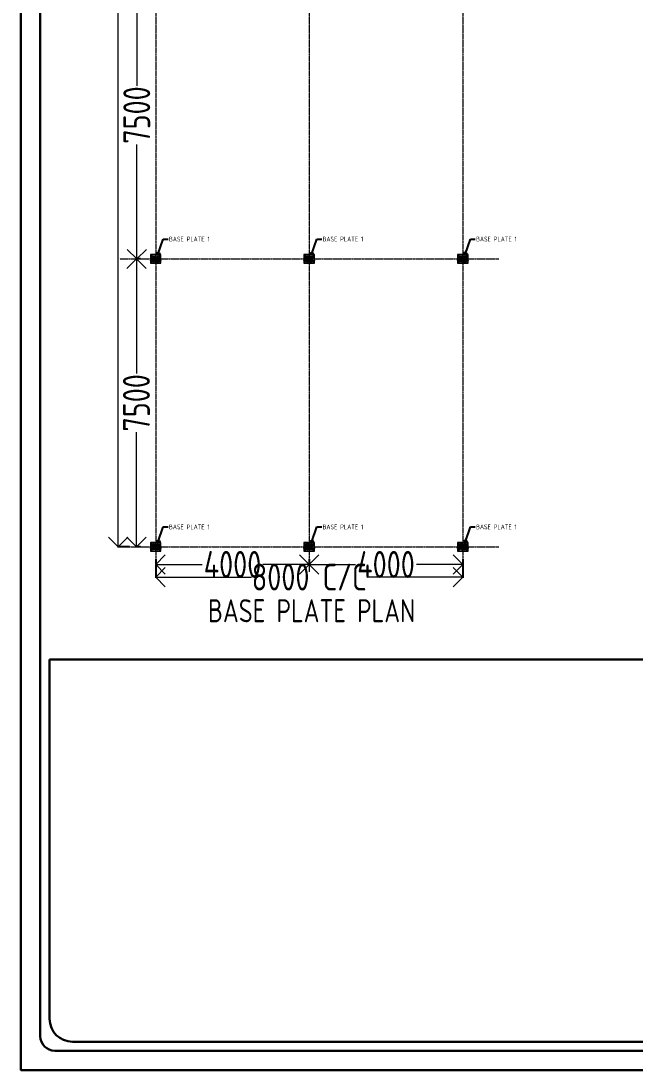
# Model space of a CAD drawing. Header units: millimetres. Extents: x 3470347 to 5996549, y -3470518 to 17149644.
# Drawn here: x 4247790 to 4263787, y 6935570 to 6962905 of the extents above; entities that cross this region are included whole.
import ezdxf

# ---------------------------------------------------------------- set-up
doc = ezdxf.new("R2010")
doc.units = ezdxf.units.MM
doc.header["$MEASUREMENT"] = 0
doc.header["$PDMODE"] = 35
doc.header["$PDSIZE"] = -5
doc.linetypes.add('CENTER2', pattern=[1.125, 0.75, -0.125, 0.125, -0.125])
doc.linetypes.add('HIDDEN', pattern=[0.375, 0.25, -0.125])
doc.layers.get('0').update_dxf_attribs({"linetype": 'CONTINUOUS', "lineweight": 25})
doc.layers.get('DEFPOINTS').update_dxf_attribs({"linetype": 'CONTINUOUS', "lineweight": 25})
for name, color, linetype, lineweight in [('channnel', 2, 'CONTINUOUS', 15), ('rDIMension', 1, 'CONTINUOUS', 18), ('rPCC DASH', 9, 'HIDDEN', 15), ('rRCC 1', 3, 'CONTINUOUS', 25), ('rRCC 2', 40, 'CONTINUOUS', 15), ('rSHEET', 2, 'CONTINUOUS', 30), ('rTEXT 5', 6, 'CONTINUOUS', 40)]:
    doc.layers.add(name, color=color, linetype=linetype, lineweight=lineweight)
doc.styles.add('DIM', font='geniso.shx', dxfattribs={"width": 0.85})
doc.dimstyles.new('ST-100', dxfattribs={"dimscale": 100, "dimtxt": 7, "dimasz": 5, "dimexe": 0.18, "dimexo": 0.0625, "dimgap": 0.2, "dimtad": 0, "dimdec": 0, "dimzin": 0, "dimdsep": 46, "dimtxsty": 'DIM', "dimblk": 'OPEN90', "dimcen": 0.09, "dimclrd": 256, "dimclrt": 7, "dimadec": 0, "dimazin": 0, "dimtfac": 1, "dimtdec": 0, "dimtofl": 0, "dimtmove": 0, "dimatfit": 3, "dimldrblk": 'OPEN90', "dimfxl": 1, "dimtolj": 1, "dimtzin": 0, "dimlwd": -1, "dimarcsym": 0})

# ---------------------------------------------------------------- blocks, each defined once
blk = doc.blocks.new('_Open90')
at = {"color": 0, "linetype": 'ByBlock', "lineweight": -2}
for p, q in [((0, 0), (-1, 0)), ((-0.5, 0.5), (0, 0)), ((0, 0), (-0.5, -0.5))]:
    blk.add_line(p, q, dxfattribs=at)
blk = doc.blocks.new('*D289')
at = {"layer": 'DEFPOINTS', "color": 0}
for p in [(4250798, 6956705), (4250907, 6956705), (4250907, 6949205)]:
    blk.add_point(p, dxfattribs=at)
at = {"layer": 'rDIMension', "color": 0, "linetype": 'ByBlock', "lineweight": -2}
for p, q in [((4250901, 6956705), (4250780, 6956705)), ((4250901, 6949205), (4250780, 6949205))]:
    blk.add_line(p, q, dxfattribs=at)
at = {"layer": 'rDIMension', "linetype": 'ByBlock'}
for p, q in [((4250798, 6956205), (4250798, 6953719)), ((4250798, 6949705), (4250798, 6952191))]:
    blk.add_line(p, q, dxfattribs=at)
at = {"layer": 'rDIMension', "xscale": 500, "yscale": 500, "zscale": 500}
for p, rotation in [((4250798, 6956705), 90), ((4250798, 6949205), 270)]:
    blk.add_blockref('_Open90', p, dxfattribs=dict(at, rotation=rotation))
at = {"layer": 'rDIMension', "color": 7, "insert": (4250798, 6952955), "char_height": 700, "attachment_point": 5, "rotation": 90, "style": 'DIM'}
blk.add_mtext('\\A1;7500', dxfattribs=at)
blk = doc.blocks.new('*D290')
at = {"layer": 'DEFPOINTS', "color": 0}
for p in [(4250807, 6964205), (4250807, 6964205), (4250907, 6956705)]:
    blk.add_point(p, dxfattribs=at)
at = {"layer": 'rDIMension', "color": 0, "linetype": 'ByBlock', "lineweight": -2}
for p, q in [((4250813, 6964205), (4250825, 6964205)), ((4250901, 6956705), (4250789, 6956705))]:
    blk.add_line(p, q, dxfattribs=at)
at = {"layer": 'rDIMension', "linetype": 'ByBlock'}
for p, q in [((4250807, 6963705), (4250807, 6961219)), ((4250807, 6957205), (4250807, 6959691))]:
    blk.add_line(p, q, dxfattribs=at)
at = {"layer": 'rDIMension', "xscale": 500, "yscale": 500, "zscale": 500}
for p, rotation in [((4250807, 6964205), 90), ((4250807, 6956705), 270)]:
    blk.add_blockref('_Open90', p, dxfattribs=dict(at, rotation=rotation))
at = {"layer": 'rDIMension', "color": 7, "insert": (4250807, 6960455), "char_height": 700, "attachment_point": 5, "rotation": 90, "style": 'DIM'}
blk.add_mtext('\\A1;7500', dxfattribs=at)
blk = doc.blocks.new('*D294')
at = {"layer": 'DEFPOINTS', "color": 0}
for p in [(4250323, 6986705), (4250482, 6986705), (4250624, 6949205)]:
    blk.add_point(p, dxfattribs=at)
at = {"layer": 'rDIMension', "color": 0, "linetype": 'ByBlock', "lineweight": -2}
for p, q in [((4250476, 6986705), (4250305, 6986705)), ((4250618, 6949205), (4250305, 6949205))]:
    blk.add_line(p, q, dxfattribs=at)
at = {"layer": 'rDIMension', "linetype": 'ByBlock'}
for p, q in [((4250323, 6986205), (4250323, 6969671)), ((4250323, 6949705), (4250323, 6966239))]:
    blk.add_line(p, q, dxfattribs=at)
at = {"layer": 'rDIMension', "xscale": 500, "yscale": 500, "zscale": 500}
for p, rotation in [((4250323, 6986705), 90), ((4250323, 6949205), 270)]:
    blk.add_blockref('_Open90', p, dxfattribs=dict(at, rotation=rotation))
at = {"layer": 'rDIMension', "color": 7, "insert": (4250323, 6967955), "char_height": 700, "attachment_point": 5, "rotation": 90, "style": 'DIM'}
blk.add_mtext('\\A1;37500 C/C', dxfattribs=at)
blk = doc.blocks.new('*D295')
at = {"layer": 'DEFPOINTS', "color": 0}
for p in [(4251300, 6948889), (4255300, 6948889), (4255300, 6948744)]:
    blk.add_point(p, dxfattribs=at)
at = {"layer": 'rDIMension', "color": 0, "linetype": 'ByBlock', "lineweight": -2}
for p, q in [((4251300, 6948882), (4251300, 6948726)), ((4255300, 6948882), (4255300, 6948726))]:
    blk.add_line(p, q, dxfattribs=at)
at = {"layer": 'rDIMension', "linetype": 'ByBlock'}
for p, q in [((4251800, 6948744), (4252506, 6948744)), ((4254800, 6948744), (4254093, 6948744))]:
    blk.add_line(p, q, dxfattribs=at)
at = {"layer": 'rDIMension', "xscale": 500, "yscale": 500, "zscale": 500, "rotation": 180}
blk.add_blockref('_Open90', (4251300, 6948744), dxfattribs=at)
at = {"layer": 'rDIMension', "xscale": 500, "yscale": 500, "zscale": 500}
blk.add_blockref('_Open90', (4255300, 6948744), dxfattribs=at)
at = {"layer": 'rDIMension', "color": 7, "insert": (4253300, 6948744), "char_height": 700, "attachment_point": 5, "style": 'DIM'}
blk.add_mtext('\\A1;4000', dxfattribs=at)
blk = doc.blocks.new('*D296')
at = {"layer": 'DEFPOINTS', "color": 0}
for p in [(4255300, 6948889), (4259300, 6948889), (4259300, 6948744)]:
    blk.add_point(p, dxfattribs=at)
at = {"layer": 'rDIMension', "color": 0, "linetype": 'ByBlock', "lineweight": -2}
for p, q in [((4255300, 6948882), (4255300, 6948726)), ((4259300, 6948882), (4259300, 6948726))]:
    blk.add_line(p, q, dxfattribs=at)
at = {"layer": 'rDIMension', "linetype": 'ByBlock'}
for p, q in [((4255800, 6948744), (4256506, 6948744)), ((4258800, 6948744), (4258093, 6948744))]:
    blk.add_line(p, q, dxfattribs=at)
at = {"layer": 'rDIMension', "xscale": 500, "yscale": 500, "zscale": 500, "rotation": 180}
blk.add_blockref('_Open90', (4255300, 6948744), dxfattribs=at)
at = {"layer": 'rDIMension', "xscale": 500, "yscale": 500, "zscale": 500}
blk.add_blockref('_Open90', (4259300, 6948744), dxfattribs=at)
at = {"layer": 'rDIMension', "color": 7, "insert": (4257300, 6948744), "char_height": 700, "attachment_point": 5, "style": 'DIM'}
blk.add_mtext('\\A1;4000', dxfattribs=at)
blk = doc.blocks.new('*D297')
at = {"layer": 'DEFPOINTS', "color": 0}
for p in [(4251300, 6948744), (4259300, 6948744), (4259300, 6948415)]:
    blk.add_point(p, dxfattribs=at)
at = {"layer": 'rDIMension', "color": 0, "linetype": 'ByBlock', "lineweight": -2}
for p, q in [((4251300, 6948738), (4251300, 6948397)), ((4259300, 6948738), (4259300, 6948397))]:
    blk.add_line(p, q, dxfattribs=at)
at = {"layer": 'rDIMension', "linetype": 'ByBlock'}
for p, q in [((4251800, 6948415), (4253792, 6948415)), ((4258800, 6948415), (4256807, 6948415))]:
    blk.add_line(p, q, dxfattribs=at)
at = {"layer": 'rDIMension', "xscale": 500, "yscale": 500, "zscale": 500, "rotation": 180}
blk.add_blockref('_Open90', (4251300, 6948415), dxfattribs=at)
at = {"layer": 'rDIMension', "xscale": 500, "yscale": 500, "zscale": 500}
blk.add_blockref('_Open90', (4259300, 6948415), dxfattribs=at)
at = {"layer": 'rDIMension', "color": 7, "insert": (4255300, 6948415), "char_height": 700, "attachment_point": 5, "style": 'DIM'}
blk.add_mtext('\\A1;8000 C/C', dxfattribs=at)

msp = doc.modelspace()

# ---------------------------------------------------------------- hatches: boundary and pattern name
at = {"layer": 'rRCC 1', "true_color": 0x2776bb}
h = msp.add_hatch(color=152, dxfattribs=at)
h.dxf.hatch_style = 1
h.paths.add_polyline_path([(4251359.58, 6956735.13), (4251239.58, 6956735.13), (4251239.58, 6956675.13), (4251359.58, 6956675.13)])
h.paths.add_polyline_path([(4251355.08, 6956730.63), (4251355.08, 6956679.63), (4251244.08, 6956679.63), (4251244.08, 6956730.63)], flags=16)
h = msp.add_hatch(color=152, dxfattribs=at)
h.dxf.hatch_style = 1
h.paths.add_polyline_path([(4255359.58, 6956735.13), (4255239.58, 6956735.13), (4255239.58, 6956675.13), (4255359.58, 6956675.13)])
h.paths.add_polyline_path([(4255355.08, 6956730.63), (4255355.08, 6956679.63), (4255244.08, 6956679.63), (4255244.08, 6956730.63)], flags=16)
h = msp.add_hatch(color=152, dxfattribs=at)
h.dxf.hatch_style = 1
h.paths.add_polyline_path([(4259359.58, 6956735.13), (4259239.58, 6956735.13), (4259239.58, 6956675.13), (4259359.58, 6956675.13)])
h.paths.add_polyline_path([(4259355.08, 6956730.63), (4259355.08, 6956679.63), (4259244.08, 6956679.63), (4259244.08, 6956730.63)], flags=16)
h = msp.add_hatch(color=152, dxfattribs=at)
h.dxf.hatch_style = 1
h.paths.add_polyline_path([(4251359.58, 6949235.13), (4251239.58, 6949235.13), (4251239.58, 6949175.13), (4251359.58, 6949175.13)])
h.paths.add_polyline_path([(4251355.08, 6949230.63), (4251355.08, 6949179.63), (4251244.08, 6949179.63), (4251244.08, 6949230.63)], flags=16)
h = msp.add_hatch(color=152, dxfattribs=at)
h.dxf.hatch_style = 1
h.paths.add_polyline_path([(4255359.58, 6949235.13), (4255239.58, 6949235.13), (4255239.58, 6949175.13), (4255359.58, 6949175.13)])
h.paths.add_polyline_path([(4255355.08, 6949230.63), (4255355.08, 6949179.63), (4255244.08, 6949179.63), (4255244.08, 6949230.63)], flags=16)
h = msp.add_hatch(color=152, dxfattribs=at)
h.dxf.hatch_style = 1
h.paths.add_polyline_path([(4259359.58, 6949235.13), (4259239.58, 6949235.13), (4259239.58, 6949175.13), (4259359.58, 6949175.13)])
h.paths.add_polyline_path([(4259355.08, 6949230.63), (4259355.08, 6949179.63), (4259244.08, 6949179.63), (4259244.08, 6949230.63)], flags=16)

# ---------------------------------------------------------------- linework, layer by layer
at = {"layer": 'channnel', "color": 1, "linetype": 'ByBlock'}
for points in [[(4251162.08, 6956735.13), (4251437.08, 6956735.13), (4251437.08, 6956747.13), (4251162.08, 6956747.13)], [(4251247.83, 6956797.13), (4251253.83, 6956797.13), (4251253.83, 6956747.13), (4251247.83, 6956747.13)], [(4251351.33, 6956797.13), (4251345.33, 6956797.13), (4251345.33, 6956747.13), (4251351.33, 6956747.13)], [(4255162.08, 6956735.13), (4255437.08, 6956735.13), (4255437.08, 6956747.13), (4255162.08, 6956747.13)], [(4255247.83, 6956797.13), (4255253.83, 6956797.13), (4255253.83, 6956747.13), (4255247.83, 6956747.13)], [(4255351.33, 6956797.13), (4255345.33, 6956797.13), (4255345.33, 6956747.13), (4255351.33, 6956747.13)], [(4259162.08, 6956735.13), (4259437.08, 6956735.13), (4259437.08, 6956747.13), (4259162.08, 6956747.13)], [(4259247.83, 6956797.13), (4259253.83, 6956797.13), (4259253.83, 6956747.13), (4259247.83, 6956747.13)], [(4259351.33, 6956797.13), (4259345.33, 6956797.13), (4259345.33, 6956747.13), (4259351.33, 6956747.13)], [(4251162.08, 6956675.13), (4251437.08, 6956675.13), (4251437.08, 6956663.13), (4251162.08, 6956663.13)], [(4251247.83, 6956613.13), (4251253.83, 6956613.13), (4251253.83, 6956663.13), (4251247.83, 6956663.13)], [(4251351.33, 6956613.13), (4251345.33, 6956613.13), (4251345.33, 6956663.13), (4251351.33, 6956663.13)], [(4255162.08, 6956675.13), (4255437.08, 6956675.13), (4255437.08, 6956663.13), (4255162.08, 6956663.13)], [(4255247.83, 6956613.13), (4255253.83, 6956613.13), (4255253.83, 6956663.13), (4255247.83, 6956663.13)], [(4255351.33, 6956613.13), (4255345.33, 6956613.13), (4255345.33, 6956663.13), (4255351.33, 6956663.13)], [(4259162.08, 6956675.13), (4259437.08, 6956675.13), (4259437.08, 6956663.13), (4259162.08, 6956663.13)], [(4259247.83, 6956613.13), (4259253.83, 6956613.13), (4259253.83, 6956663.13), (4259247.83, 6956663.13)], [(4259351.33, 6956613.13), (4259345.33, 6956613.13), (4259345.33, 6956663.13), (4259351.33, 6956663.13)], [(4251162.08, 6949235.13), (4251437.08, 6949235.13), (4251437.08, 6949247.13), (4251162.08, 6949247.13)], [(4251162.08, 6949175.13), (4251437.08, 6949175.13), (4251437.08, 6949163.13), (4251162.08, 6949163.13)], [(4251247.83, 6949297.13), (4251253.83, 6949297.13), (4251253.83, 6949247.13), (4251247.83, 6949247.13)], [(4251247.83, 6949113.13), (4251253.83, 6949113.13), (4251253.83, 6949163.13), (4251247.83, 6949163.13)], [(4251351.33, 6949297.13), (4251345.33, 6949297.13), (4251345.33, 6949247.13), (4251351.33, 6949247.13)], [(4251351.33, 6949113.13), (4251345.33, 6949113.13), (4251345.33, 6949163.13), (4251351.33, 6949163.13)], [(4255162.08, 6949235.13), (4255437.08, 6949235.13), (4255437.08, 6949247.13), (4255162.08, 6949247.13)], [(4255162.08, 6949175.13), (4255437.08, 6949175.13), (4255437.08, 6949163.13), (4255162.08, 6949163.13)], [(4255247.83, 6949297.13), (4255253.83, 6949297.13), (4255253.83, 6949247.13), (4255247.83, 6949247.13)], [(4255247.83, 6949113.13), (4255253.83, 6949113.13), (4255253.83, 6949163.13), (4255247.83, 6949163.13)], [(4255351.33, 6949297.13), (4255345.33, 6949297.13), (4255345.33, 6949247.13), (4255351.33, 6949247.13)], [(4255351.33, 6949113.13), (4255345.33, 6949113.13), (4255345.33, 6949163.13), (4255351.33, 6949163.13)], [(4259162.08, 6949235.13), (4259437.08, 6949235.13), (4259437.08, 6949247.13), (4259162.08, 6949247.13)], [(4259162.08, 6949175.13), (4259437.08, 6949175.13), (4259437.08, 6949163.13), (4259162.08, 6949163.13)], [(4259247.83, 6949297.13), (4259253.83, 6949297.13), (4259253.83, 6949247.13), (4259247.83, 6949247.13)], [(4259247.83, 6949113.13), (4259253.83, 6949113.13), (4259253.83, 6949163.13), (4259247.83, 6949163.13)], [(4259351.33, 6949297.13), (4259345.33, 6949297.13), (4259345.33, 6949247.13), (4259351.33, 6949247.13)], [(4259351.33, 6949113.13), (4259345.33, 6949113.13), (4259345.33, 6949163.13), (4259351.33, 6949163.13)]]:
    msp.add_lwpolyline(points, close=True, dxfattribs=at)
at = {"layer": 'rPCC DASH', "linetype": 'CENTER2'}
for p, q in [((4251299.58, 6987356.87), (4251299.58, 6948553.39)), ((4255299.58, 6987356.87), (4255299.58, 6948553.39)), ((4259299.58, 6987356.87), (4259299.58, 6948553.39)), ((4250361.02, 6956705.13), (4260238.54, 6956705.13)), ((4250361.02, 6949205.13), (4260238.54, 6949205.13))]:
    msp.add_line(p, q, dxfattribs=at)
at = {"layer": 'rRCC 1', "color": 40, "true_color": 0xf8d731}
for centre in [(4251202.08, 6956777.63), (4251299.58, 6956777.63), (4251397.08, 6956777.63), (4255202.08, 6956777.63), (4255299.58, 6956777.63), (4255397.08, 6956777.63), (4259202.08, 6956777.63), (4259299.58, 6956777.63), (4259397.08, 6956777.63), (4251202.08, 6956632.63), (4251299.58, 6956632.63), (4251397.08, 6956632.63), (4255202.08, 6956632.63), (4255299.58, 6956632.63), (4255397.08, 6956632.63), (4259202.08, 6956632.63), (4259299.58, 6956632.63), (4259397.08, 6956632.63), (4251202.08, 6949277.63), (4251202.08, 6949132.63), (4251299.58, 6949277.63), (4251299.58, 6949132.63), (4251397.08, 6949277.63), (4251397.08, 6949132.63), (4255202.08, 6949277.63), (4255202.08, 6949132.63), (4255299.58, 6949277.63), (4255299.58, 6949132.63), (4255397.08, 6949277.63), (4255397.08, 6949132.63), (4259202.08, 6949277.63), (4259202.08, 6949132.63), (4259299.58, 6949277.63), (4259299.58, 6949132.63), (4259397.08, 6949277.63), (4259397.08, 6949132.63)]:
    msp.add_circle(centre, 10, dxfattribs=at)
at = {"layer": 'rRCC 2'}
for points in [[(4251162.08, 6956592.63), (4251437.08, 6956592.63), (4251437.08, 6956817.63), (4251162.08, 6956817.63)], [(4255162.08, 6956592.63), (4255437.08, 6956592.63), (4255437.08, 6956817.63), (4255162.08, 6956817.63)], [(4259162.08, 6956592.63), (4259437.08, 6956592.63), (4259437.08, 6956817.63), (4259162.08, 6956817.63)], [(4251162.08, 6949092.63), (4251437.08, 6949092.63), (4251437.08, 6949317.63), (4251162.08, 6949317.63)], [(4255162.08, 6949092.63), (4255437.08, 6949092.63), (4255437.08, 6949317.63), (4255162.08, 6949317.63)], [(4259162.08, 6949092.63), (4259437.08, 6949092.63), (4259437.08, 6949317.63), (4259162.08, 6949317.63)]]:
    msp.add_lwpolyline(points, close=True, dxfattribs=at)
at = {"layer": 'rSHEET'}
msp.add_lwpolyline([(4247790.22, 6988439.16), (4247790.22, 6935570.49), (4285172.15, 6935570.49), (4285172.15, 6988439.16)], close=True, dxfattribs=at)
for points in [[(4248292.78, 6987558.02), (4248292.78, 6936451.63, 0.41421356), (4248670.42, 6936074), (4284291.94, 6936074, 0.41421356), (4284669.58, 6936451.63), (4284669.58, 6987558.02, 0.41421356), (4284291.94, 6987935.65), (4248670.42, 6987935.65, 0.41421356)], [(4248536.85, 6946266.03), (4276772.84, 6946266.03), (4276772.84, 6936900.62, -0.41421356), (4276179.5, 6936307.28), (4249130.2, 6936307.28, -0.41421356), (4248536.85, 6936900.62)]]:
    msp.add_lwpolyline(points, format="xyb", close=True, dxfattribs=at)
at = {"layer": 'rTEXT 5'}
for points in [[(4251239.58, 6956675.13), (4251359.58, 6956675.13), (4251359.58, 6956735.13), (4251239.58, 6956735.13)], [(4251244.08, 6956679.63), (4251355.08, 6956679.63), (4251355.08, 6956730.63), (4251244.08, 6956730.63)], [(4255239.58, 6956675.13), (4255359.58, 6956675.13), (4255359.58, 6956735.13), (4255239.58, 6956735.13)], [(4255244.08, 6956679.63), (4255355.08, 6956679.63), (4255355.08, 6956730.63), (4255244.08, 6956730.63)], [(4259239.58, 6956675.13), (4259359.58, 6956675.13), (4259359.58, 6956735.13), (4259239.58, 6956735.13)], [(4259244.08, 6956679.63), (4259355.08, 6956679.63), (4259355.08, 6956730.63), (4259244.08, 6956730.63)], [(4251239.58, 6949175.13), (4251359.58, 6949175.13), (4251359.58, 6949235.13), (4251239.58, 6949235.13)], [(4251244.08, 6949179.63), (4251355.08, 6949179.63), (4251355.08, 6949230.63), (4251244.08, 6949230.63)], [(4255239.58, 6949175.13), (4255359.58, 6949175.13), (4255359.58, 6949235.13), (4255239.58, 6949235.13)], [(4255244.08, 6949179.63), (4255355.08, 6949179.63), (4255355.08, 6949230.63), (4255244.08, 6949230.63)], [(4259239.58, 6949175.13), (4259359.58, 6949175.13), (4259359.58, 6949235.13), (4259239.58, 6949235.13)], [(4259244.08, 6949179.63), (4259355.08, 6949179.63), (4259355.08, 6949230.63), (4259244.08, 6949230.63)]]:
    msp.add_lwpolyline(points, close=True, dxfattribs=at)

# ---------------------------------------------------------------- texts
at = {"ltscale": 8, "insert": (4252661.55, 6947837.92), "char_height": 600, "width": 6112.4164, "attachment_point": 1, "style": 'DIM'}
msp.add_mtext('\\A1;\\pxt12;BASE PLATE PLAN', dxfattribs=at)
at = {"layer": 'rRCC 1', "color": 7, "char_height": 125, "attachment_point": 4, "line_spacing_factor": 0.8, "style": 'DIM'}
for insert in [(4251645.99, 6957222.18), (4255645.99, 6957222.18), (4259645.99, 6957222.18), (4251645.99, 6949722.18), (4255645.99, 6949722.18), (4259645.99, 6949722.18)]:
    msp.add_mtext('\\A1;BASE PLATE 1', dxfattribs=dict(at, insert=insert))

# ---------------------------------------------------------------- dimensions: what is measured, and where the dimension line sits
at = {"layer": 'rDIMension', "color": 7, "linetype": 'ByBlock'}
dim = msp.add_linear_dim(base=(4250322.99, 6986705.13), p1=(4250624.15, 6949205.13), p2=(4250482.24, 6986705.13), angle=90, text='<> C/C', dimstyle='ST-100', dxfattribs=at)
dim.commit()
dim.dimension.update_dxf_attribs({"geometry": '*D294', "text_midpoint": (4250322.99, 6967955.13)})
dim = msp.add_linear_dim(base=(4250807.18, 6964205.13), p1=(4250906.98, 6956705.13), p2=(4250807.18, 6964205.13), angle=90, dimstyle='ST-100', override={"dimtmove": 1}, dxfattribs=at)
dim.commit()
dim.dimension.update_dxf_attribs({"geometry": '*D290', "text_midpoint": (4250807.18, 6960455.13)})
dim = msp.add_linear_dim(base=(4250797.68, 6956705.13), p1=(4250906.98, 6949205.13), p2=(4250906.98, 6956705.13), angle=90, dimstyle='ST-100', dxfattribs=at)
dim.commit()
dim.dimension.update_dxf_attribs({"geometry": '*D289', "text_midpoint": (4250797.68, 6952955.13)})
dim = msp.add_linear_dim(base=(4259299.58, 6948415.41), p1=(4251299.58, 6948744.3), p2=(4259299.58, 6948744.3), text='<> C/C', dimstyle='ST-100', dxfattribs=at)
dim.commit()
dim.dimension.update_dxf_attribs({"geometry": '*D297', "text_midpoint": (4255299.58, 6948415.41)})
for base, p1, p2, picture, middle in [((4255299.58, 6948744.3), (4251299.58, 6948888.51), (4255299.58, 6948888.51), '*D295', (4253299.58, 6948744.3)), ((4259299.58, 6948744.3), (4255299.58, 6948888.51), (4259299.58, 6948888.51), '*D296', (4257299.58, 6948744.3))]:
    dim = msp.add_linear_dim(base=base, p1=p1, p2=p2, dimstyle='ST-100', dxfattribs=at)
    dim.commit()
    dim.dimension.update_dxf_attribs({"geometry": picture, "text_midpoint": middle})

# ---------------------------------------------------------------- leaders
at = {"layer": 'rRCC 1', "annotation_type": 0, "has_hookline": 1, "hookline_direction": 0, "text_width": 860.62}
for points in [[(4251359.57, 6956817.63), (4251498.55, 6957222.18), (4251625.99, 6957222.18)], [(4255359.57, 6956817.63), (4255498.55, 6957222.18), (4255625.99, 6957222.18)], [(4259359.57, 6956817.63), (4259498.55, 6957222.18), (4259625.99, 6957222.18)], [(4251359.57, 6949317.63), (4251498.55, 6949722.18), (4251625.99, 6949722.18)], [(4255359.57, 6949317.63), (4255498.55, 6949722.18), (4255625.99, 6949722.18)], [(4259359.57, 6949317.63), (4259498.55, 6949722.18), (4259625.99, 6949722.18)]]:
    msp.add_leader(points, dimstyle='ST-100', override={"dimasz": 1}, dxfattribs=at)

doc.saveas('drawing.dxf')
